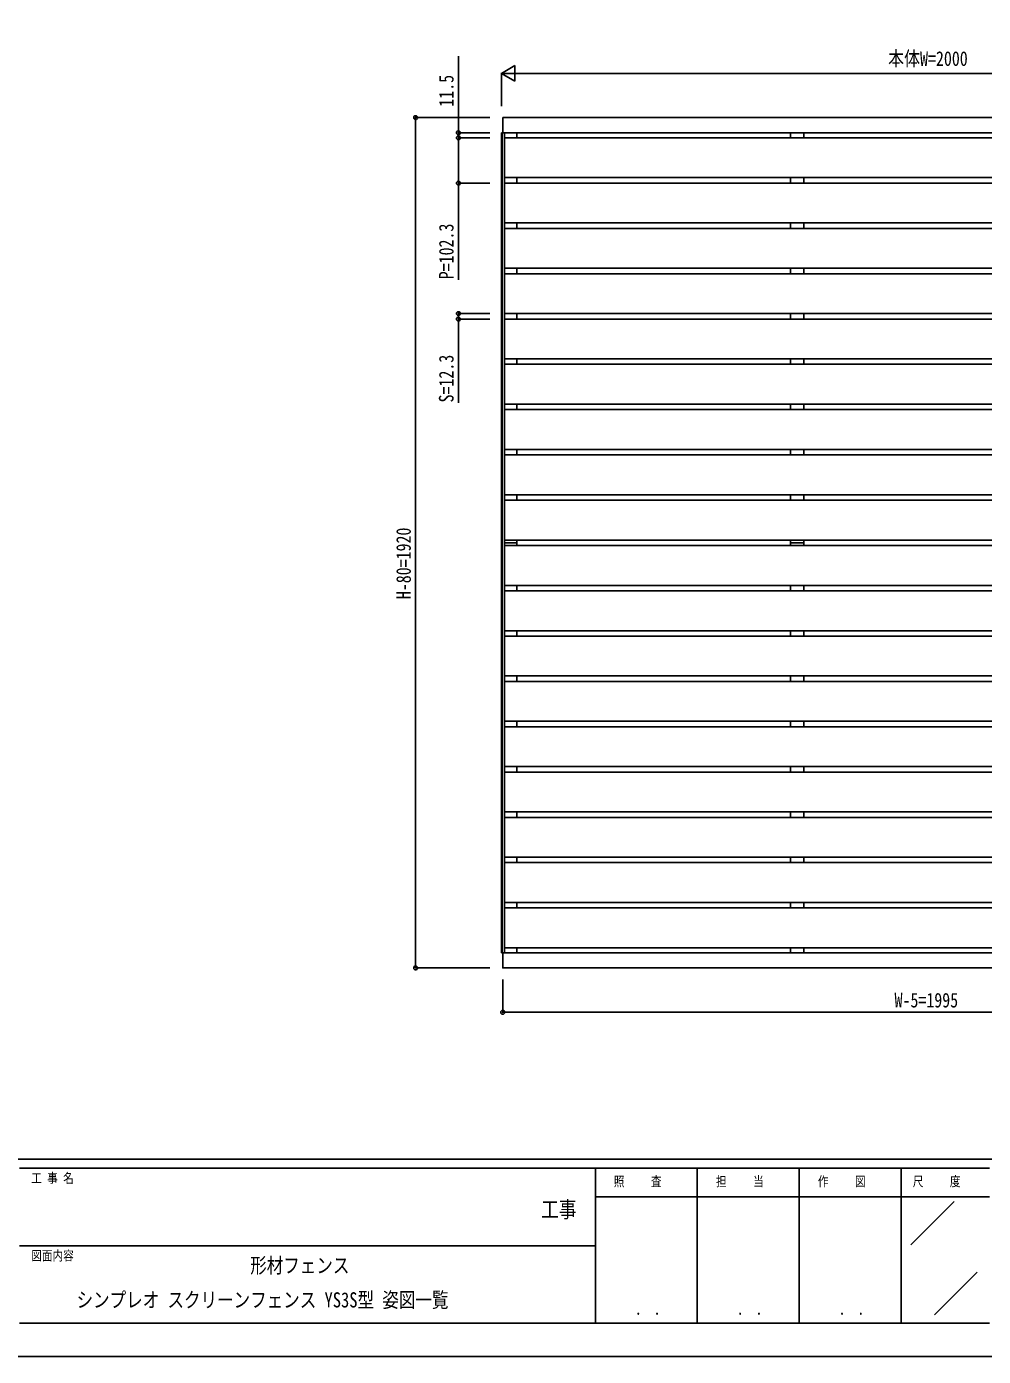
# Model space of a CAD drawing. Units: millimetres, scale not verified. Extents: x -4205 to 4205, y -2970 to 2970.
# Drawn here: x 11 to 2171, y -2970 to 33 of the extents above; entities that cross this region are included whole.
import ezdxf
from ezdxf.enums import TextEntityAlignment as Align

# ---------------------------------------------------------------- set-up
doc = ezdxf.new("R2010")
doc.units = ezdxf.units.MM
doc.header["$LTSCALE"] = 16
for name, color, linetype in [('0-1_USER1', 3, 'Continuous'), ('0-2_YKK_A1', 4, 'Continuous'), ('0-3_YKK_D', 6, 'Continuous'), ('0-4_YKK_ZWAK', 7, 'Continuous')]:
    doc.layers.add(name, color=color, linetype=linetype)
doc.styles.add('ＭＳ ゴシック', font='')
doc.styles.get('ＭＳ ゴシック').set_extended_font_data('MS Gothic')

msp = doc.modelspace()

# ---------------------------------------------------------------- linework, layer by layer
at = {"layer": '0-2_YKK_A1'}
for p, q in [((1082.61, -207.47), (1082.61, -2058.47)), ((1082.61, -207.47), (1084.61, -207.47)), ((1084.61, -207.47), (1089.61, -207.47)), ((1084.61, -207.47), (1084.61, -2058.47)), ((1087.61, -206.97), (1087.61, -207.47)), ((1117.61, -218.42), (1117.61, -206.97)), ((1735.61, -218.42), (1735.61, -206.97)), ((1765.61, -218.42), (1765.61, -206.97)), ((3076.61, -218.47), (1089.61, -218.47)), ((3076.61, -308.47), (1089.61, -308.47)), ((3076.61, -320.77), (1089.61, -320.77)), ((1117.61, -320.77), (1117.61, -308.47)), ((1735.61, -320.77), (1735.61, -308.47)), ((1765.61, -320.77), (1765.61, -308.47)), ((3076.61, -410.77), (1089.61, -410.77)), ((1117.61, -423.07), (1117.61, -410.77)), ((1735.61, -423.07), (1735.61, -410.77)), ((1765.61, -423.07), (1765.61, -410.77)), ((3076.61, -423.07), (1089.61, -423.07)), ((3076.61, -513.07), (1089.61, -513.07)), ((3076.61, -525.37), (1089.61, -525.37)), ((1117.61, -525.37), (1117.61, -513.07)), ((1735.61, -525.37), (1735.61, -513.07)), ((1765.61, -525.37), (1765.61, -513.07)), ((3076.61, -615.37), (1089.61, -615.37)), ((3076.61, -627.67), (1089.61, -627.67)), ((1117.61, -627.67), (1117.61, -615.37)), ((1735.61, -627.67), (1735.61, -615.37)), ((1765.61, -627.67), (1765.61, -615.37)), ((3076.61, -717.67), (1089.61, -717.67)), ((1117.61, -729.97), (1117.61, -717.67)), ((1735.61, -729.97), (1735.61, -717.67)), ((1765.61, -729.97), (1765.61, -717.67)), ((3076.61, -729.97), (1089.61, -729.97)), ((3076.61, -819.97), (1089.61, -819.97)), ((3076.61, -832.27), (1089.61, -832.27)), ((1117.61, -832.27), (1117.61, -819.97)), ((1735.61, -832.27), (1735.61, -819.97)), ((1765.61, -832.27), (1765.61, -819.97)), ((3076.61, -922.27), (1089.61, -922.27)), ((1117.61, -934.57), (1117.61, -922.27)), ((1735.61, -934.57), (1735.61, -922.27)), ((1765.61, -934.57), (1765.61, -922.27)), ((3076.61, -934.57), (1089.61, -934.57)), ((3076.61, -1024.57), (1089.61, -1024.57)), ((3076.61, -1036.87), (1089.61, -1036.87)), ((1117.61, -1036.87), (1117.61, -1024.57)), ((1735.61, -1036.87), (1735.61, -1024.57)), ((1765.61, -1036.87), (1765.61, -1024.57)), ((3076.61, -1126.87), (1089.61, -1126.87)), ((1117.61, -1132.97), (1089.61, -1132.97)), ((3076.61, -1139.07), (1089.61, -1139.07)), ((1117.61, -1139.17), (1117.61, -1126.87)), ((1735.61, -1139.17), (1735.61, -1126.87)), ((1765.61, -1132.97), (1735.61, -1132.97)), ((1765.61, -1139.17), (1765.61, -1126.87)), ((3076.61, -1229.07), (1089.61, -1229.07)), ((1117.61, -1241.47), (1117.61, -1229.17)), ((1735.61, -1241.47), (1735.61, -1229.17)), ((1765.61, -1241.47), (1765.61, -1229.17)), ((3076.61, -1241.37), (1089.61, -1241.37)), ((3076.61, -1331.37), (1089.61, -1331.37)), ((3076.61, -1343.67), (1089.61, -1343.67)), ((1117.61, -1343.77), (1117.61, -1331.47)), ((1735.61, -1343.77), (1735.61, -1331.47)), ((1765.61, -1343.77), (1765.61, -1331.47)), ((3076.61, -1433.67), (1089.61, -1433.67)), ((1117.61, -1446.07), (1117.61, -1433.77)), ((1735.61, -1446.07), (1735.61, -1433.77)), ((1765.61, -1446.07), (1765.61, -1433.77)), ((3076.61, -1445.97), (1089.61, -1445.97)), ((3076.61, -1535.97), (1089.61, -1535.97)), ((3076.61, -1548.27), (1089.61, -1548.27)), ((1117.61, -1548.37), (1117.61, -1536.07)), ((1735.61, -1548.37), (1735.61, -1536.07)), ((1765.61, -1548.37), (1765.61, -1536.07)), ((3076.61, -1638.27), (1089.61, -1638.27)), ((3076.61, -1650.57), (1089.61, -1650.57)), ((1117.61, -1650.67), (1117.61, -1638.37)), ((1735.61, -1650.67), (1735.61, -1638.37)), ((1765.61, -1650.67), (1765.61, -1638.37)), ((3076.61, -1740.57), (1089.61, -1740.57)), ((1117.61, -1752.97), (1117.61, -1740.67)), ((1735.61, -1752.97), (1735.61, -1740.67)), ((1765.61, -1752.97), (1765.61, -1740.67)), ((3076.61, -1752.87), (1089.61, -1752.87)), ((3076.61, -1842.87), (1089.61, -1842.87)), ((3076.61, -1855.17), (1089.61, -1855.17)), ((1117.61, -1855.27), (1117.61, -1842.97)), ((1735.61, -1855.27), (1735.61, -1842.97)), ((1765.61, -1855.27), (1765.61, -1842.97)), ((3076.61, -1945.17), (1089.61, -1945.17)), ((1117.61, -1957.57), (1117.61, -1945.27)), ((1735.61, -1957.57), (1735.61, -1945.27)), ((1765.61, -1957.57), (1765.61, -1945.27)), ((3076.61, -1957.47), (1089.61, -1957.47)), ((1087.61, -2058.47), (1087.61, -2058.97)), ((3076.61, -2047.47), (1089.61, -2047.47)), ((1117.61, -2058.97), (1117.61, -2047.52)), ((1735.61, -2058.97), (1735.61, -2047.52)), ((1765.61, -2058.97), (1765.61, -2047.52))]:
    msp.add_line(p, q, dxfattribs=at)
for points in [[(1085.61, -172.97), (3080.61, -172.97), (3080.61, -206.97), (1085.61, -206.97)], [(1085.61, -2058.97), (3080.61, -2058.97), (3080.61, -2092.97), (1085.61, -2092.97)]]:
    msp.add_lwpolyline(points, close=True, dxfattribs=at)
msp.add_lwpolyline([(1089.61, -207.47), (1089.61, -2058.47), (1082.61, -2058.47)], dxfattribs=at)
at = {"layer": '0-3_YKK_D'}
for p, q in [((1083.11, -72.97), (1113.42, -55.47)), ((1113.42, -90.47), (1113.42, -55.47)), ((1083.11, -146.97), (1083.11, -71.97)), ((1083.11, -72.97), (1113.42, -90.47)), ((1083.11, -72.97), (1143.74, -72.97)), ((3048.11, -72.97), (1118.11, -72.97)), ((1056.61, -172.97), (888.11, -172.97)), ((889.11, -172.97), (889.11, -2092.97)), ((1056.61, -206.97), (984.61, -206.97)), ((1056.61, -218.47), (984.61, -218.47)), ((1056.61, -218.47), (984.61, -218.47)), ((1056.61, -320.77), (984.61, -320.77)), ((1056.61, -615.37), (984.61, -615.37)), ((1056.61, -627.67), (984.61, -627.67)), ((1056.61, -2092.97), (888.11, -2092.97)), ((1085.61, -2118.97), (1085.61, -2193.97)), ((1085.61, -2192.97), (3080.61, -2192.97))]:
    msp.add_line(p, q, dxfattribs=at)
for points in [[(985.61, -218.47), (985.61, -206.97), (985.61, -34.47)], [(985.61, -218.47), (985.61, -320.77), (985.61, -538.97)], [(985.61, -615.37), (985.61, -627.67), (985.61, -817.07)]]:
    msp.add_lwpolyline(points, dxfattribs=at)
for centre in [(889.11, -172.97), (985.61, -206.97), (985.61, -218.47), (985.61, -218.47), (985.61, -320.77), (985.61, -615.37), (985.61, -627.67), (889.11, -2092.97), (1085.61, -2192.97)]:
    msp.add_circle(centre, 4.25, dxfattribs=at)
at = {"layer": '0-4_YKK_ZWAK'}
for p, q in [((3895.02, -2525), (-3904.98, -2525)), ((1295.02, -2545), (-4.98, -2545)), ((1525.02, -2545), (1525.02, -2895)), ((1755.02, -2545), (1755.02, -2895)), ((1985.02, -2545), (1985.02, -2895)), ((2185.02, -2545), (1985.02, -2545)), ((1985.02, -2610), (1295.02, -2610)), ((1985.02, -2610), (2185.02, -2610)), ((2007.1, -2718.29), (2105.04, -2620.36)), ((-4.98, -2720), (1295.02, -2720)), ((2060.67, -2875.99), (2156.89, -2779.77)), ((-4.98, -2895), (1295.02, -2895)), ((1295.02, -2895), (1985.02, -2895)), ((1985.02, -2895), (2185.02, -2895))]:
    msp.add_line(p, q, dxfattribs=at)
msp.add_lwpolyline([(-4205, -2970), (4205, -2970), (4205, 2970), (-4205, 2970)], close=True, dxfattribs=at)
msp.add_lwpolyline([(1985.02, -2545), (1295.02, -2545), (1295.02, -2895)], dxfattribs=at)

# ---------------------------------------------------------------- texts
at = {"layer": '0-1_USER1', "style": 'ＭＳ ゴシック', "width": 0.8}
for s, p in [('形材フェンス', (515.6, -2791.94)), (' シンプレオ スクリーンフェンス YS3S型 姿図一覧', (104.93, -2869.72))]:
    msp.add_text(s, height=34.21, dxfattribs=at).set_placement(p, align=Align.BOTTOM_LEFT)
at = {"layer": '0-3_YKK_D', "style": 'ＭＳ ゴシック', "width": 0.8}
for s, p in [('本体W=2000', (1955.91, -65.97)), ('W-5=1995', (1970.31, -2191.97))]:
    msp.add_text(s, height=32.99, dxfattribs=at).set_placement(p, align=Align.BOTTOM_LEFT)
for s, p in [('11.5', (984.61, -148.27)), ('P=102.3', (984.61, -537.97)), ('S=12.3', (984.61, -816.07)), ('H-80=1920', (888.11, -1260.17))]:
    msp.add_text(s, height=32.99, rotation=90, dxfattribs=at).set_placement(p, align=Align.BOTTOM_LEFT)
at = {"layer": '0-4_YKK_ZWAK', "style": 'ＭＳ ゴシック', "width": 0.8}
for s, height, p in [('工 事 名', 21.99, (21.27, -2585)), ('照     査', 21.99, (1336.42, -2592.5)), ('担     当', 21.99, (1567.22, -2592.5)), ('作     図', 21.99, (1797.22, -2592.5)), ('尺     度', 21.99, (2011.42, -2592.5)), ('工事', 36.66, (1172.33, -2667.47)), ('図面内容', 21.99, (21.27, -2760)), ('． ．', 25.92, (1385, -2884.35)), ('． ．', 25.92, (1615, -2884.35)), ('． ．', 25.92, (1845, -2884.35))]:
    msp.add_text(s, height=height, dxfattribs=at).set_placement(p, align=Align.BOTTOM_LEFT)

doc.saveas('drawing.dxf')
